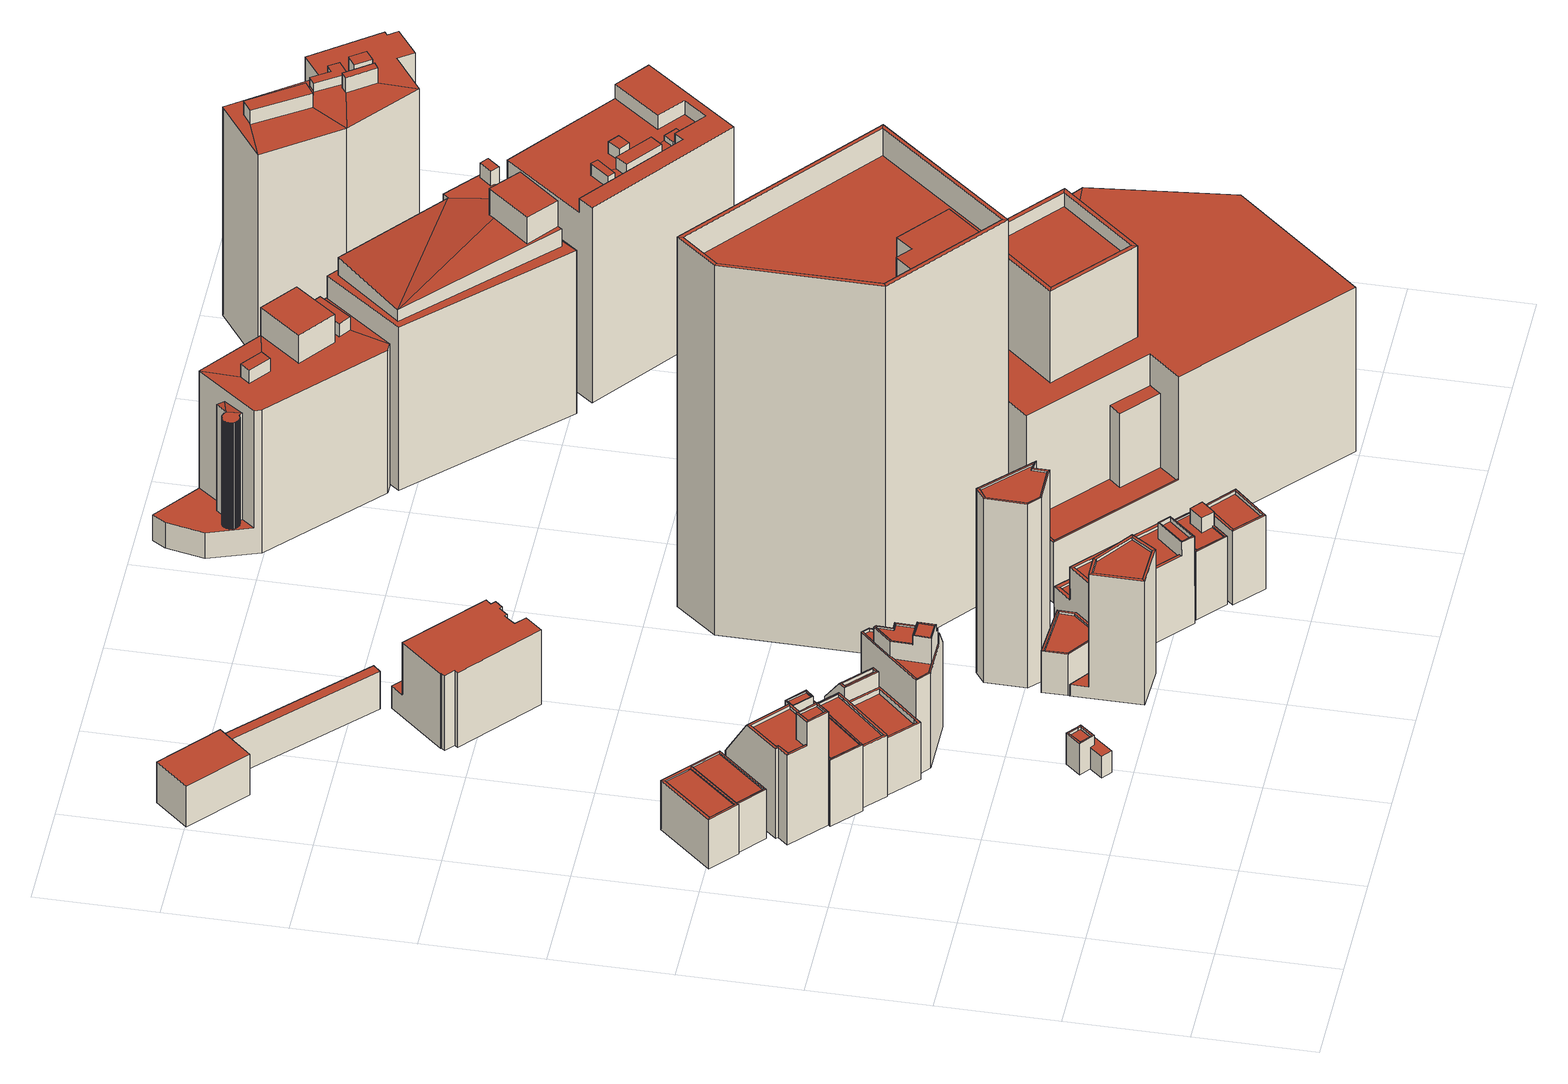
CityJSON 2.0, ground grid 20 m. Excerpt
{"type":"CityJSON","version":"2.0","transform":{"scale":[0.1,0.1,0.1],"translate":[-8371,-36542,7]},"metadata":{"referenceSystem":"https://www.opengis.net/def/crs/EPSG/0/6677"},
"CityObjects":{
"building1":{"type":"Building","attributes":{"class":3002,"usage":402,"measuredHeight":9.6,"storeysAboveGround":3,"storeysBelowGround":1,"prefecture":13,"city":13103,"footprintArea":107.3,"fireproofType":1001,"coverageRatio":80,"floorAreaRatio":600,"surveyYear":2021,"urbanPlanType":21,"areaClassificationType":22,"landUseType":212,"districts":"10","detailedUsage":"1221","floodRisk_description":10,"floodRisk_rank":1,"floodRisk_depth":0.03,"floodRisk_adminType":2,"floodRisk_scale":2,"meshCode":"53394509"},"geometry":[{"type":"Solid","lod":"2","boundaries":[[[[0,1,2,3,4,5]],[[6,7,8,9]],[[10,11,9,12]],[[13,14,15,16]],[[17,18,19,20]],[[21,22,23,24]],[[24,23,7,6]],[[14,9,15]],[[25,26,27,28]],[[15,9,8,22]],[[21,15,22]],[[11,10,13,16]],[[5,4,11,16]],[[14,27,26]],[[4,3,6,9,11]],[[14,26,12]],[[2,1,21,24]],[[0,5,16,15]],[[3,2,24,6]],[[12,26,25,10]],[[7,17,20,8]],[[10,25,28,13]],[[21,1,0,15]],[[23,18,17,7]],[[14,12,9]],[[13,28,27,14]],[[22,19,18,23]],[[8,20,19,22]]]],"semantics":{"surfaces":[{"type":"GroundSurface"},{"type":"RoofSurface"},{"type":"WallSurface"}],"values":[[0,1,1,1,1,1,1,1,1,1,1,1,2,2,2,2,2,2,2,2,2,2,2,2,2,2,2,2]]}}]},
"building2":{"type":"Building","attributes":{"class":3002,"usage":413,"measuredHeight":17.4,"storeysAboveGround":5,"storeysBelowGround":0,"prefecture":13,"city":13103,"footprintArea":139.4,"fireproofType":1001,"coverageRatio":80,"floorAreaRatio":600,"surveyYear":2021,"urbanPlanType":21,"areaClassificationType":22,"landUseType":211,"districts":"10","detailedUsage":"1230","floodRisk_description":10,"floodRisk_rank":1,"floodRisk_depth":0.01,"floodRisk_adminType":2,"floodRisk_scale":2,"meshCode":"53394509"},"geometry":[{"type":"Solid","lod":"2","boundaries":[[[[29,30,31,32,33,34]],[[35,36,37,38]],[[39,40,41,42]],[[43,44,45,46]],[[47,48,49,50]],[[51,52,53,46]],[[50,49,54,55]],[[39,42,52,51]],[[56,57,58,59,60,61,62,63]],[[41,40,64,65]],[[55,54,66,67]],[[68,69,70,43]],[[46,53,68,43]],[[67,66,48,47]],[[68,56,63,69]],[[49,37,36,54]],[[34,33,45,44]],[[29,34,44,43,70,47,50]],[[42,59,58,52]],[[53,57,56,68]],[[52,58,57,53]],[[65,64,55,67,62,61]],[[51,46,45,33,32]],[[47,70,69,63,62,67]],[[48,38,37,49]],[[31,30,40,39]],[[32,31,39,51]],[[30,29,50,55,64,40]],[[65,61,60,41]],[[54,36,35,66]],[[41,60,59,42]],[[66,35,38,48]]]],"semantics":{"surfaces":[{"type":"GroundSurface"},{"type":"RoofSurface"},{"type":"WallSurface"}],"values":[[0,1,1,1,1,1,1,1,1,1,1,1,1,1,2,2,2,2,2,2,2,2,2,2,2,2,2,2,2,2,2,2]]}}]},
"building3":{"type":"Building","attributes":{"class":3001,"usage":401,"measuredHeight":3.8,"storeysAboveGround":9999,"storeysBelowGround":0,"prefecture":13,"city":13103,"footprintArea":17.44,"fireproofType":1011,"coverageRatio":80,"floorAreaRatio":700,"surveyYear":2021,"urbanPlanType":21,"areaClassificationType":22,"landUseType":212,"districts":"10","detailedUsage":"1210","floodRisk_description":10,"floodRisk_rank":1,"floodRisk_depth":0.02,"floodRisk_adminType":2,"floodRisk_scale":2,"meshCode":"53394509"},"geometry":[{"type":"Solid","lod":"2","boundaries":[[[[71,72,73,74,75,76,77,78]],[[79,80,81,82]],[[83,84,85,86,87,88,89,90]],[[91,92,93,94]],[[94,82,81,91]],[[92,95,96,93]],[[95,80,79,96]],[[97,98,99,100,101]],[[89,78,77,90]],[[87,86,80,95]],[[83,76,75,84]],[[91,73,72,92]],[[79,82,100,99]],[[94,93,97,101]],[[93,96,98,97]],[[84,75,74,85]],[[91,81,85,74,73]],[[86,85,81,80]],[[90,77,76,83]],[[82,94,101,100]],[[96,79,99,98]],[[88,71,78,89]],[[92,72,71,88,87,95]]]],"semantics":{"surfaces":[{"type":"GroundSurface"},{"type":"RoofSurface"},{"type":"WallSurface"}],"values":[[0,1,1,1,1,1,1,1,2,2,2,2,2,2,2,2,2,2,2,2,2,2,2]]}}]},
"building4":{"type":"Building","attributes":{"class":3002,"usage":402,"measuredHeight":17,"storeysAboveGround":4,"storeysBelowGround":0,"prefecture":13,"city":13103,"footprintArea":102.68,"fireproofType":1001,"coverageRatio":80,"floorAreaRatio":700,"surveyYear":2021,"urbanPlanType":21,"areaClassificationType":22,"landUseType":212,"districts":"10","detailedUsage":"1242","floodRisk_description":10,"floodRisk_rank":1,"floodRisk_depth":0.01,"floodRisk_adminType":2,"floodRisk_scale":2,"meshCode":"53394509"},"geometry":[{"type":"Solid","lod":"2","boundaries":[[[[102,103,104,105,106,107,108,109,110,111,112,113,114,115,116,117]],[[118,119,120,121]],[[122,123,124,125]],[[126,127,128,129]],[[130,131,132,133,134,135,136,137,138]],[[139,140,141,142]],[[143,144,145,146]],[[147,148,149,150]],[[151,152,153,154]],[[155,156,157,158]],[[159,160,161,162]],[[163,164,165,166]],[[167,168,169,170,171,172,173,174,175,176]],[[177,178,179,180]],[[181,182,183,184,185,126,129,186]],[[121,187,188,118]],[[189,187,121,190,191]],[[127,192,193,128]],[[194,195,196]],[[197,198,199,200]],[[201,148,147,202]],[[194,203,204]],[[205,206,207,208,209]],[[194,210,203]],[[140,211,212,141]],[[213,214,193,192]],[[215,216,217,218]],[[219,200,220,221]],[[222,223,224,225,226,227,228,229]],[[230,218,217,231,232,233]],[[166,177,180,163]],[[187,234,235,188]],[[194,196,210]],[[231,236,237,232]],[[238,239,240,241]],[[242,243,244,245,246]],[[247,150,149,248]],[[249,250,237,236,251]],[[252,156,155,253,254,255,256]],[[182,257,258,183]],[[202,247,248,201]],[[259,159,162,260]],[[179,178,165,164]],[[261,262,263,264]],[[158,157,265,266]],[[267,268,194,269]],[[270,271,272,273,274,275,276,277]],[[235,234,120,119]],[[260,139,142,259]],[[255,254,266,265]],[[269,216,215,267]],[[269,194,204]],[[133,132,258,257,163,180]],[[105,104,204,203]],[[201,248,146,145]],[[188,235,261,264]],[[195,223,222,128,193,196]],[[199,116,115,200]],[[158,266,245,244]],[[138,137,126,185]],[[267,225,224,268]],[[189,199,198,156,252,234,187]],[[215,226,225,267]],[[191,117,116,199,189]],[[213,134,133,180,179,214]],[[115,114,220,200]],[[152,151,165,178]],[[145,144,148,201]],[[168,167,209,208]],[[268,223,195]],[[268,224,223]],[[114,113,260,162,221,220]],[[247,202,211]],[[142,141,273,272]],[[122,125,233,232]],[[259,142,272,271]],[[144,143,149,148]],[[131,130,184,183]],[[118,188,264,263]],[[242,246,254,253]],[[151,154,166,165]],[[157,197,219]],[[252,256,169,168,208,207,174,173,240,239]],[[233,125,124,250,164,163,257,182,230]],[[150,276,275,147]],[[218,227,226,215]],[[240,173,172,241]],[[155,158,244,243]],[[137,136,127,126]],[[181,186,228,227,218]],[[252,239,238,120,234]],[[222,229,129,128]],[[247,161,160,277,276,150]],[[253,155,243,242]],[[196,193,214,179,164,250,249]],[[182,181,218,230]],[[153,152,178,177]],[[103,269,204,104]],[[130,138,185,184]],[[263,262,119,118]],[[262,261,235,119]],[[211,140,219,221,162,161]],[[246,245,266,254]],[[197,200,219]],[[251,210,196,249]],[[135,134,213,192]],[[255,110,109,169,256]],[[229,228,186,129]],[[157,139,265]],[[219,140,139]],[[161,247,211]],[[175,174,207,206]],[[123,237,250,124]],[[159,259,271,270]],[[112,111,265]],[[136,135,192,127]],[[112,139,260,113]],[[154,153,177,166]],[[108,170,169,109]],[[171,107,106,236,231]],[[157,156,198,197]],[[139,112,265]],[[120,238,241,172,171,231,217,216,190,121]],[[248,149,143,146]],[[270,277,160,159]],[[203,210,251,236,106,105]],[[269,103,102,190,216]],[[268,195,194]],[[107,171,170,108]],[[157,219,139]],[[123,122,232,237]],[[274,273,141,212]],[[167,176,205,209]],[[202,147,275,274,212,211]],[[132,131,183,258]],[[206,205,176,175]],[[265,111,110,255]],[[102,117,191,190]]]],"semantics":{"surfaces":[{"type":"GroundSurface"},{"type":"RoofSurface"},{"type":"WallSurface"}],"values":[[0,1,1,1,1,1,1,1,1,1,1,1,1,1,1,1,1,1,1,1,1,1,1,1,1,1,1,1,1,1,1,1,1,1,1,1,1,1,1,1,1,1,1,1,1,1,1,1,1,1,1,1,2,2,2,2,2,2,2,2,2,2,2,2,2,2,2,2,2,2,2,2,2,2,2,2,2,2,2,2,2,2,2,2,2,2,2,2,2,2,2,2,2,2,2,2,2,2,2,2,2,2,2,2,2,2,2,2,2,2,2,2,2,2,2,2,2,2,2,2,2,2,2,2,2,2,2,2,2,2,2,2,2,2,2,2,2,2]]}}]},
"building5":{"type":"Building","attributes":{"class":9999,"usage":461,"measuredHeight":8.1,"storeysAboveGround":9999,"storeysBelowGround":9999,"prefecture":13,"city":13103,"footprintArea":-9999,"fireproofType":1011,"coverageRatio":80,"floorAreaRatio":700,"surveyYear":1,"urbanPlanType":21,"areaClassificationType":22,"landUseType":212,"districts":"10","detailedUsage":"0","floodRisk_description":10,"floodRisk_rank":2,"floodRisk_depth":0.62,"floodRisk_adminType":2,"floodRisk_scale":2,"meshCode":"53394509"},"geometry":[{"type":"Solid","lod":"2","boundaries":[[[[278,279,280,281]],[[282,283,284,285]],[[282,281,280,283]],[[285,278,281,282]],[[284,279,278,285]],[[283,280,279,284]]]],"semantics":{"surfaces":[{"type":"GroundSurface"},{"type":"RoofSurface"},{"type":"WallSurface"}],"values":[[0,1,2,2,2,2]]}}]},
"building6":{"type":"Building","attributes":{"class":3002,"usage":401,"measuredHeight":19.5,"storeysAboveGround":7,"storeysBelowGround":0,"prefecture":13,"city":13103,"footprintArea":84.22,"fireproofType":1001,"coverageRatio":80,"floorAreaRatio":700,"surveyYear":2021,"urbanPlanType":21,"areaClassificationType":22,"landUseType":212,"districts":"10","detailedUsage":"1210","floodRisk_description":10,"floodRisk_rank":1,"floodRisk_depth":0.02,"floodRisk_adminType":2,"floodRisk_scale":2,"meshCode":"53394509"},"geometry":[{"type":"Solid","lod":"2","boundaries":[[[[286,287,288,289]],[[290,291,292,293]],[[294,295,296,297]],[[298,299,300]],[[301,302,303,304,305]],[[290,297,296,291]],[[294,306,307,295]],[[293,292,307,306]],[[299,294,297,286,289,300]],[[291,304,303,292]],[[296,305,304,291]],[[307,302,301,295]],[[287,286,297,290]],[[298,306,294,299]],[[295,301,305,296]],[[292,303,302,307]],[[288,287,290,293]],[[288,293,306,298,300,289]]]],"semantics":{"surfaces":[{"type":"GroundSurface"},{"type":"RoofSurface"},{"type":"WallSurface"}],"values":[[0,1,1,1,1,1,1,1,2,2,2,2,2,2,2,2,2,2]]}}]},
"building7":{"type":"Building","attributes":{"class":9999,"usage":461,"measuredHeight":6.5,"storeysAboveGround":9999,"storeysBelowGround":9999,"prefecture":13,"city":13103,"footprintArea":-9999,"fireproofType":1011,"coverageRatio":80,"floorAreaRatio":700,"surveyYear":1,"urbanPlanType":21,"areaClassificationType":22,"landUseType":215,"districts":"10","detailedUsage":"0","floodRisk_description":10,"floodRisk_rank":2,"floodRisk_depth":0.57,"floodRisk_adminType":2,"floodRisk_scale":2,"meshCode":"53394509"},"geometry":[{"type":"Solid","lod":"2","boundaries":[[[[308,309,310,311]],[[312,313,314,315]],[[313,310,309,314]],[[312,311,310,313]],[[315,308,311,312]],[[314,309,308,315]]]],"semantics":{"surfaces":[{"type":"GroundSurface"},{"type":"RoofSurface"},{"type":"WallSurface"}],"values":[[0,1,2,2,2,2]]}}]},
"building8":{"type":"Building","attributes":{"class":3001,"usage":401,"measuredHeight":7.2,"storeysAboveGround":2,"storeysBelowGround":0,"prefecture":13,"city":13103,"footprintArea":58.19,"fireproofType":1002,"coverageRatio":80,"floorAreaRatio":700,"surveyYear":2021,"urbanPlanType":21,"areaClassificationType":22,"landUseType":212,"districts":"10","detailedUsage":"1210","floodRisk_description":10,"floodRisk_rank":1,"floodRisk_depth":0.02,"floodRisk_adminType":2,"floodRisk_scale":2,"meshCode":"53394509"},"geometry":[{"type":"Solid","lod":"2","boundaries":[[[[316,317,318,319,320]],[[321,322,323,324]],[[325,326,327,328]],[[329,328,327,330]],[[325,324,323,326]],[[330,322,321,329]],[[331,332,333,334,335]],[[330,320,319,322]],[[322,319,318,323]],[[329,321,333,332]],[[327,316,320,330]],[[321,324,334,333]],[[324,325,335,334]],[[323,318,317,326]],[[325,328,331,335]],[[328,329,332,331]],[[326,317,316,327]]]],"semantics":{"surfaces":[{"type":"GroundSurface"},{"type":"RoofSurface"},{"type":"WallSurface"}],"values":[[0,1,1,1,1,1,1,2,2,2,2,2,2,2,2,2,2]]}}]},
"building9":{"type":"Building","attributes":{"class":9999,"usage":461,"measuredHeight":14.8,"storeysAboveGround":9999,"storeysBelowGround":9999,"prefecture":13,"city":13103,"footprintArea":-9999,"fireproofType":1011,"coverageRatio":80,"floorAreaRatio":700,"surveyYear":1,"urbanPlanType":21,"areaClassificationType":22,"landUseType":212,"districts":"10","detailedUsage":"0","floodRisk_description":10,"floodRisk_rank":2,"floodRisk_depth":0.65,"floodRisk_adminType":2,"floodRisk_scale":2,"meshCode":"53394509"},"geometry":[{"type":"Solid","lod":"2","boundaries":[[[[336,337,338,339,340,341,342,343,344,345,346,347,348,349,350,351,352,353,354,355,356]],[[357,358,359,360]],[[361,362,363,364,365,366,367,368,369]],[[370,371,372,373,374,375,376,377,378,379,380,381,382,383,384,385,386]],[[364,339,338,365]],[[373,354,353,374]],[[360,375,374,353,352,357]],[[361,342,341,362]],[[350,378,377,358,351]],[[363,340,339,364]],[[360,359,376,375]],[[382,346,345,383]],[[371,356,355,372]],[[359,358,377,376]],[[386,337,336,370]],[[369,343,342,361]],[[370,336,356,371]],[[367,366,385,384]],[[362,341,340,363]],[[379,349,348,380]],[[337,386,385,366,365,338]],[[368,344,343,369]],[[378,350,349,379]],[[357,352,351,358]],[[367,384,383,345,344,368]],[[372,355,354,373]],[[380,348,347,381]],[[381,347,346,382]]]],"semantics":{"surfaces":[{"type":"GroundSurface"},{"type":"RoofSurface"},{"type":"WallSurface"}],"values":[[0,1,1,1,2,2,2,2,2,2,2,2,2,2,2,2,2,2,2,2,2,2,2,2,2,2,2,2]]}}]},
"building10":{"type":"Building","attributes":{"class":9999,"usage":461,"measuredHeight":36.1,"storeysAboveGround":9999,"storeysBelowGround":9999,"prefecture":13,"city":13103,"footprintArea":-9999,"fireproofType":1011,"coverageRatio":80,"floorAreaRatio":700,"surveyYear":1,"urbanPlanType":21,"areaClassificationType":22,"landUseType":212,"districts":"10","detailedUsage":"0","floodRisk_description":10,"floodRisk_rank":1,"floodRisk_depth":0.02,"floodRisk_adminType":2,"floodRisk_scale":2,"meshCode":"53394509"},"geometry":[{"type":"Solid","lod":"2","boundaries":[[[[387,388,389,390,391,392,393]],[[394,395,396,397]],[[398,399,400,401]],[[402,403,399,398]],[[401,400,404,405]],[[394,397,406,407]],[[402,407,406,403]],[[405,404,396,395]],[[408,409,410,411,412,413,414]],[[404,408,414,396]],[[392,391,395,394]],[[406,412,411,403]],[[403,411,410,399]],[[387,393,407,402]],[[399,410,409,400]],[[388,387,402,398]],[[396,414,413,397]],[[391,390,405,395]],[[400,409,408,404]],[[393,392,394,407]],[[389,388,398,401]],[[397,413,412,406]],[[390,389,401,405]]]],"semantics":{"surfaces":[{"type":"GroundSurface"},{"type":"RoofSurface"},{"type":"WallSurface"}],"values":[[0,1,1,1,1,1,1,1,1,2,2,2,2,2,2,2,2,2,2,2,2,2,2]]}}]},
"building11":{"type":"Building","attributes":{"class":3002,"usage":413,"measuredHeight":13.9,"storeysAboveGround":4,"storeysBelowGround":0,"prefecture":13,"city":13103,"footprintArea":216.64,"fireproofType":1001,"coverageRatio":80,"floorAreaRatio":700,"surveyYear":2021,"urbanPlanType":21,"areaClassificationType":22,"landUseType":211,"districts":"10","detailedUsage":"1230","floodRisk_description":10,"floodRisk_rank":1,"floodRisk_depth":0.02,"floodRisk_adminType":2,"floodRisk_scale":2,"meshCode":"53394509"},"geometry":[{"type":"Solid","lod":"2","boundaries":[[[[415,416,417,418]],[[419,420,421,422]],[[423,424,425,426]],[[427,428,424,423]],[[429,430,431,432]],[[433,434,435,436]],[[428,427,437,438]],[[439,440,430,429]],[[441,442,440,439]],[[443,444,445,446]],[[434,433,447,448]],[[432,431,442,441]],[[425,449,450,426]],[[451,452,453,454,455,456]],[[435,457,458,436]],[[438,453,452,428]],[[448,419,422,434]],[[424,451,456,425]],[[434,422,421,435]],[[442,431,446,445]],[[457,420,419,448,447,423,426,458]],[[417,416,427,423,447,433]],[[444,443,430,440]],[[438,437,439,429,454,453]],[[445,444,440,442]],[[432,450,449,455,454,429]],[[431,430,443,446]],[[418,436,458,426,450,432,441,415]],[[415,441,439,437,427,416]],[[428,452,451,424]],[[435,421,420,457]],[[418,417,433,436]],[[425,456,455,449]]]],"semantics":{"surfaces":[{"type":"GroundSurface"},{"type":"RoofSurface"},{"type":"WallSurface"}],"values":[[0,1,1,1,1,1,1,1,1,1,1,1,1,1,1,2,2,2,2,2,2,2,2,2,2,2,2,2,2,2,2,2,2]]}}]},
"building12":{"type":"Building","attributes":{"class":3002,"usage":412,"measuredHeight":12.8,"storeysAboveGround":4,"storeysBelowGround":0,"prefecture":13,"city":13103,"footprintArea":68.76,"fireproofType":1001,"coverageRatio":80,"floorAreaRatio":700,"surveyYear":2021,"urbanPlanType":21,"areaClassificationType":22,"landUseType":211,"districts":"10","detailedUsage":"1320","floodRisk_description":10,"floodRisk_rank":1,"floodRisk_depth":0.01,"floodRisk_adminType":2,"floodRisk_scale":2,"meshCode":"53394509"},"geometry":[{"type":"Solid","lod":"2","boundaries":[[[[459,460,461,462]],[[463,464,465,466]],[[467,468,469,470]],[[471,472,473,474]],[[470,469,472,471]],[[468,467,475,476]],[[477,478,479,480,481,482,483,484]],[[473,485,486,474]],[[474,487,488,471]],[[461,460,467,470]],[[472,483,482,473]],[[486,463,466,475,467,460,459,487,474]],[[469,484,483,472]],[[476,478,477,468]],[[470,471,488,462,461]],[[465,464,480,479]],[[463,486,485,481,480,464]],[[459,462,488,487]],[[473,482,481,485]],[[476,475,466,465,479,478]],[[468,477,484,469]]]],"semantics":{"surfaces":[{"type":"GroundSurface"},{"type":"RoofSurface"},{"type":"WallSurface"}],"values":[[0,1,1,1,1,1,1,1,1,2,2,2,2,2,2,2,2,2,2,2,2]]}}]},
"building13":{"type":"Building","attributes":{"class":3002,"usage":413,"measuredHeight":13.9,"storeysAboveGround":5,"storeysBelowGround":0,"prefecture":13,"city":13103,"footprintArea":72.2,"fireproofType":1001,"coverageRatio":80,"floorAreaRatio":700,"surveyYear":2021,"urbanPlanType":21,"areaClassificationType":22,"landUseType":211,"districts":"10","detailedUsage":"1230","floodRisk_description":10,"floodRisk_rank":1,"floodRisk_depth":0.01,"floodRisk_adminType":2,"floodRisk_scale":2,"meshCode":"53394509"},"geometry":[{"type":"Solid","lod":"2","boundaries":[[[[489,490,491,492]],[[493,494,495,496]],[[497,498,499,500]],[[500,499,494,493]],[[496,501,502]],[[496,495,498,497]],[[502,493,496]],[[503,504,505,506]],[[494,503,506,495]],[[495,506,505,498]],[[489,492,497,500]],[[501,496,497,492,491]],[[491,490,502,501]],[[499,504,503,494]],[[500,493,502,490,489]],[[498,505,504,499]]]],"semantics":{"surfaces":[{"type":"GroundSurface"},{"type":"RoofSurface"},{"type":"WallSurface"}],"values":[[0,1,1,1,1,1,1,1,2,2,2,2,2,2,2,2]]}}]},
"building14":{"type":"Building","attributes":{"class":9999,"usage":461,"measuredHeight":35.3,"storeysAboveGround":9999,"storeysBelowGround":9999,"prefecture":13,"city":13103,"footprintArea":-9999,"fireproofType":1011,"coverageRatio":80,"floorAreaRatio":700,"surveyYear":1,"urbanPlanType":21,"areaClassificationType":22,"landUseType":212,"districts":"10","detailedUsage":"0","floodRisk_description":10,"floodRisk_rank":1,"floodRisk_depth":0.01,"floodRisk_adminType":2,"floodRisk_scale":2,"meshCode":"53394509"},"geometry":[{"type":"Solid","lod":"2","boundaries":[[[[507,508,509,510]],[[511,512,513,514]],[[514,507,510,511]],[[512,509,508,513]],[[513,508,507,514]],[[511,510,509,512]]]],"semantics":{"surfaces":[{"type":"GroundSurface"},{"type":"RoofSurface"},{"type":"WallSurface"}],"values":[[0,1,2,2,2,2]]}}]},
"building15":{"type":"Building","attributes":{"class":3002,"usage":401,"measuredHeight":67.7,"storeysAboveGround":16,"storeysBelowGround":1,"prefecture":13,"city":13103,"footprintArea":1042.65,"fireproofType":1001,"coverageRatio":80,"floorAreaRatio":700,"surveyYear":2021,"urbanPlanType":21,"areaClassificationType":22,"landUseType":212,"districts":"10","detailedUsage":"1210","floodRisk_description":10,"floodRisk_rank":1,"floodRisk_depth":0.43,"floodRisk_adminType":2,"floodRisk_scale":2,"meshCode":"53394509"},"geometry":[{"type":"Solid","lod":"2","boundaries":[[[[515,516,517,518,519]],[[520,521,522,523,524,525]],[[526,527,528,529]],[[530,531,532,533]],[[528,531,530,529]],[[534,535,527,526]],[[533,532,535,534]],[[536,537,538,539,540,541,542,543,544,545,546]],[[530,520,525,529]],[[531,528,515,519]],[[527,535,517,516]],[[542,533,534,543]],[[522,538,537,523]],[[528,527,516,515]],[[523,537,536,524]],[[543,534,526,544]],[[544,526,529,545]],[[541,540,520,530]],[[521,539,538,522]],[[525,546,545,529]],[[524,536,546,525]],[[520,540,539,521]],[[519,518,532,531]],[[541,530,533,542]],[[535,532,518,517]]]],"semantics":{"surfaces":[{"type":"GroundSurface"},{"type":"RoofSurface"},{"type":"WallSurface"}],"values":[[0,1,1,1,1,1,1,1,2,2,2,2,2,2,2,2,2,2,2,2,2,2,2,2,2]]}}]},
"building16":{"type":"Building","attributes":{"class":9999,"usage":461,"measuredHeight":17.4,"storeysAboveGround":9999,"storeysBelowGround":9999,"prefecture":13,"city":13103,"footprintArea":-9999,"fireproofType":1011,"coverageRatio":80,"floorAreaRatio":700,"surveyYear":1,"urbanPlanType":21,"areaClassificationType":22,"landUseType":212,"districts":"10","detailedUsage":"0","floodRisk_description":10,"floodRisk_rank":1,"floodRisk_depth":0.32,"floodRisk_adminType":2,"floodRisk_scale":2,"meshCode":"53394509"},"geometry":[{"type":"Solid","lod":"2","boundaries":[[[[547,548,549,550,551,552]],[[553,554,555,556]],[[557,558,559,560]],[[559,547,552,560]],[[556,555,558,557,551,550]],[[553,549,548,554]],[[547,559,558,555,554,548]],[[560,552,551,557]],[[556,550,549,553]]]],"semantics":{"surfaces":[{"type":"GroundSurface"},{"type":"RoofSurface"},{"type":"WallSurface"}],"values":[[0,1,1,2,2,2,2,2,2]]}}]},
"building17":{"type":"Building","attributes":{"class":3002,"usage":401,"measuredHeight":43.5,"storeysAboveGround":10,"storeysBelowGround":0,"prefecture":13,"city":13103,"footprintArea":2362.03,"fireproofType":1001,"coverageRatio":80,"floorAreaRatio":700,"surveyYear":2021,"urbanPlanType":21,"areaClassificationType":22,"landUseType":212,"districts":"10","detailedUsage":"1210","floodRisk_description":10,"floodRisk_rank":1,"floodRisk_depth":0.01,"floodRisk_adminType":2,"floodRisk_scale":2,"meshCode":"53394509"},"geometry":[{"type":"Solid","lod":"2","boundaries":[[[[561,562,563,564,565]],[[566,567,568,569]],[[570,571,572,573]],[[574,575,576,577]],[[578,579,580,581]],[[577,576,567,566]],[[582,583,584,585,586,587]],[[588,589,590,591,592,593,594,595,596,597,598]],[[569,568,575,574]],[[590,589,597,596]],[[599,600,601,602]],[[603,604,573,572]],[[595,594,564,563]],[[564,594,593,603,572,565]],[[600,569,574,601]],[[587,573,604,582]],[[579,583,582,604,603,593,592,580]],[[596,595,563,562]],[[568,597,589,575]],[[567,598,597,568]],[[599,566,569,600]],[[590,596,562,561]],[[590,561,565,572,571,591]],[[581,580,592,591,571,570,586,585]],[[584,583,579,578]],[[575,589,588,576]],[[573,587,586,570]],[[585,584,578,581]],[[601,574,577,602]],[[602,577,566,599]],[[576,588,598,567]]]],"semantics":{"surfaces":[{"type":"GroundSurface"},{"type":"RoofSurface"},{"type":"WallSurface"}],"values":[[0,1,1,1,1,1,1,1,1,1,1,1,2,2,2,2,2,2,2,2,2,2,2,2,2,2,2,2,2,2,2]]}}]},
"building18":{"type":"Building","attributes":{"class":3002,"usage":401,"measuredHeight":34.1,"storeysAboveGround":9,"storeysBelowGround":0,"prefecture":13,"city":13101,"footprintArea":458.02,"fireproofType":1001,"coverageRatio":80,"floorAreaRatio":700,"surveyYear":2021,"urbanPlanType":21,"areaClassificationType":22,"landUseType":212,"districts":"10","detailedUsage":"1210","floodRisk_description":10,"floodRisk_rank":1,"floodRisk_depth":0.31,"floodRisk_adminType":2,"floodRisk_scale":2,"meshCode":"53394509"},"geometry":[{"type":"Solid","lod":"2","boundaries":[[[[605,606,607,608,609,610,611]],[[612,613,614,615]],[[616,617,618]],[[619,620,621,622]],[[623,624,625,626]],[[627,628,629,630]],[[631,632,633,634]],[[635,620,619,636,637,622,621,638,639,640,613,612,641,642,615,614,643,644]],[[645,646,647,648,649,650,651,652,653,654,655,656,657,658,659,660,661,662,663,664,665,666,667,668,669,670,671,672,673,674,675,676,677,678,679,680,681,682,683,684,685,686,617,616,687,688,689,690,691,692,693,694,695,696,697,698,699,700,701,702,703,704,705,706]],[[618,707,616]],[[708,709,710,711,712,713,714,715,716,717,718,719,720,721,722,723,724,725,726,727,728,729,730,731,732,733,734,735,736,737,738,739,740,741,742,743,744,745,746,747,748,749,750,751,752,753,754,755,756,757,758,759,760,761,762,763,764,765,766,767,768,769,770,771,772,773,774,775,776,777,778]],[[672,671,730,729]],[[698,697,766,765]],[[660,659,742,741]],[[684,683,718,717]],[[702,701,762,761]],[[607,606,640,639]],[[635,631,634,620]],[[647,646,755,754]],[[683,682,719,718]],[[685,684,717,716]],[[656,655,746,745]],[[690,689,774,773]],[[686,685,716,715]],[[653,652,749,748]],[[677,676,725,724]],[[605,611,614,613]],[[652,651,750,749]],[[705,704,759,758]],[[678,677,724,723]],[[680,679,722,721]],[[699,698,765,764]],[[658,657,744,743]],[[617,686,715,714]],[[668,667,734,733]],[[657,656,745,744]],[[689,688,775,774]],[[670,669,732,731]],[[610,609,711,710]],[[709,621,620,634,633,643,614,611,610,710]],[[615,625,624,612]],[[619,630,629,636]],[[681,680,721,720]],[[701,700,763,762]],[[703,702,761,760]],[[661,660,741,740]],[[675,674,727,726]],[[671,670,731,730]],[[706,705,758,757]],[[644,632,631,635]],[[655,654,747,746]],[[688,687,776,775]],[[641,623,626,642]],[[697,696,767,766]],[[700,699,764,763]],[[650,649,752,751]],[[673,672,729,728]],[[654,653,748,747]],[[659,658,743,742]],[[663,662,739,738]],[[648,647,754,753]],[[651,650,751,750]],[[616,707,778,777]],[[606,605,613,640]],[[709,708,618,617,714,713,638,621]],[[696,695,768,767]],[[612,624,623,641]],[[676,675,726,725]],[[707,618,708,778]],[[694,693,770,769]],[[662,661,740,739]],[[639,638,713,712,608,607]],[[679,678,723,722]],[[636,629,628,637]],[[622,627,630,619]],[[665,664,737,736]],[[692,691,772,771]],[[687,616,777,776]],[[649,648,753,752]],[[667,666,735,734]],[[669,668,733,732]],[[642,626,625,615]],[[637,628,627,622]],[[664,663,738,737]],[[645,706,757,756]],[[704,703,760,759]],[[682,681,720,719]],[[693,692,771,770]],[[643,633,632,644]],[[609,608,712,711]],[[666,665,736,735]],[[695,694,769,768]],[[646,645,756,755]],[[674,673,728,727]],[[691,690,773,772]]]],"semantics":{"surfaces":[{"type":"GroundSurface"},{"type":"RoofSurface"},{"type":"WallSurface"}],"values":[[0,1,1,1,1,1,1,1,1,1,1,2,2,2,2,2,2,2,2,2,2,2,2,2,2,2,2,2,2,2,2,2,2,2,2,2,2,2,2,2,2,2,2,2,2,2,2,2,2,2,2,2,2,2,2,2,2,2,2,2,2,2,2,2,2,2,2,2,2,2,2,2,2,2,2,2,2,2,2,2,2,2,2,2,2,2,2,2,2,2,2,2,2,2,2]]}}]},
"building19":{"type":"Building","attributes":{"class":3002,"usage":401,"measuredHeight":41.1,"storeysAboveGround":9,"storeysBelowGround":0,"prefecture":13,"city":13101,"footprintArea":557.76,"fireproofType":1001,"coverageRatio":80,"floorAreaRatio":700,"surveyYear":2021,"urbanPlanType":21,"areaClassificationType":22,"landUseType":212,"districts":"10","detailedUsage":"1210","floodRisk_description":10,"floodRisk_rank":1,"floodRisk_depth":0.01,"floodRisk_adminType":2,"floodRisk_scale":2,"meshCode":"53394509"},"geometry":[{"type":"Solid","lod":"2","boundaries":[[[[779,780,781,782]],[[783,784,785,786,787,788,789,790]],[[791,792,793,794]],[[795,796,787,797]],[[793,798,799,800,801,802,803,804,805,792,791,806,807,794]],[[808,809,810,811,787,786]],[[812,813,814,809,808]],[[811,797,787]],[[815,816,817,818]],[[786,819,808]],[[820,821,822,823]],[[792,784,783,820,823,793]],[[780,779,806,791]],[[781,780,791,794]],[[819,786,804,803]],[[785,784,792,805]],[[787,796,800,799]],[[816,814,813,817]],[[812,808,802,801]],[[789,822,821,790]],[[818,817,813,812,801,800,796,795]],[[790,821,820,783]],[[818,795,797,811,810,815]],[[779,782,807,806]],[[788,787,799,798]],[[786,785,805,804]],[[808,819,803,802]],[[782,781,794,807]],[[822,789,788,798,793,823]],[[815,810,809,814,816]]]],"semantics":{"surfaces":[{"type":"GroundSurface"},{"type":"RoofSurface"},{"type":"WallSurface"}],"values":[[0,1,1,1,1,1,1,1,1,1,1,2,2,2,2,2,2,2,2,2,2,2,2,2,2,2,2,2,2,2]]}}]},
"building20":{"type":"Building","attributes":{"class":3002,"usage":401,"measuredHeight":39,"storeysAboveGround":8,"storeysBelowGround":0,"prefecture":13,"city":13101,"footprintArea":544.95,"fireproofType":1001,"coverageRatio":80,"floorAreaRatio":700,"surveyYear":2021,"urbanPlanType":21,"areaClassificationType":22,"landUseType":212,"districts":"10","detailedUsage":"1210","floodRisk_description":10,"floodRisk_rank":1,"floodRisk_depth":0.28,"floodRisk_adminType":2,"floodRisk_scale":2,"meshCode":"53394509"},"geometry":[{"type":"Solid","lod":"2","boundaries":[[[[824,825,826,827]],[[828,829,830,831]],[[832,833,834,835,836,837,838,839,840,841]],[[842,843,844,845]],[[846,847,848,849]],[[850,851,852,853]],[[854,828,831,855,856,857,858,859,860,830,829,861,862,863,864,865,866,842,845,867,868,844,843,869]],[[843,861,829,869]],[[842,866,863,862]],[[870,871,872,873]],[[874,875,876,877]],[[863,846,849,864]],[[868,850,853,844]],[[865,848,847,866]],[[830,836,835,831]],[[856,833,832,857]],[[825,858,857,832,841,826]],[[854,877,876,828]],[[866,847,846,863]],[[828,876,875,829]],[[861,873,872,862]],[[862,872,871,842]],[[845,852,851,867]],[[867,851,850,868]],[[833,856,855,834]],[[843,870,873,861]],[[869,874,877,854]],[[864,849,848,865]],[[839,838,859,858,825,824]],[[824,827,840,839]],[[842,871,870,843]],[[840,827,826,841]],[[831,835,834,855]],[[829,875,874,869]],[[860,837,836,830]],[[859,838,837,860]],[[844,853,852,845]]]],"semantics":{"surfaces":[{"type":"GroundSurface"},{"type":"RoofSurface"},{"type":"WallSurface"}],"values":[[0,1,1,1,1,1,1,1,1,1,1,2,2,2,2,2,2,2,2,2,2,2,2,2,2,2,2,2,2,2,2,2,2,2,2,2,2]]}}]},
"building21":{"type":"Building","attributes":{"class":3002,"usage":401,"measuredHeight":44.6,"storeysAboveGround":8,"storeysBelowGround":0,"prefecture":13,"city":13101,"footprintArea":475.34,"fireproofType":1001,"coverageRatio":80,"floorAreaRatio":700,"surveyYear":2021,"urbanPlanType":21,"areaClassificationType":22,"landUseType":212,"districts":"10","detailedUsage":"1210","floodRisk_description":10,"floodRisk_rank":1,"floodRisk_depth":0.06,"floodRisk_adminType":2,"floodRisk_scale":2,"meshCode":"53394509"},"geometry":[{"type":"Solid","lod":"2","boundaries":[[[[878,879,880,881,882,883,884,885,886,887,888]],[[889,890,891,892]],[[893,894,895,896]],[[897,898,899,900,901,893,896,902,903,904,905,906,907,908,909,910,911,912,913,895,894,914,915,916,917,918,919,920,921]],[[913,904,903,895]],[[914,894,918,917]],[[908,907,912,911]],[[922,923,924,925]],[[926,927,928,929,930,931]],[[932,933,934,935]],[[915,890,889,916]],[[903,932,935,895]],[[902,933,932,903]],[[878,888,897,921]],[[907,926,931,912]],[[882,881,918,894]],[[895,935,934,896]],[[888,887,898,897]],[[917,892,891,914]],[[916,889,892,917]],[[913,930,929,904]],[[896,934,933,902]],[[883,882,894,893]],[[885,884,901,900]],[[908,923,922,909]],[[906,927,926,907]],[[886,885,900,899]],[[884,883,893,901]],[[905,928,927,906]],[[881,880,919,918]],[[909,922,925,910]],[[879,878,921,920]],[[910,925,924,911]],[[887,886,899,898]],[[914,891,890,915]],[[880,879,920,919]],[[912,931,930,913]],[[904,929,928,905]],[[911,924,923,908]]]],"semantics":{"surfaces":[{"type":"GroundSurface"},{"type":"RoofSurface"},{"type":"WallSurface"}],"values":[[0,1,1,1,1,1,1,1,1,1,2,2,2,2,2,2,2,2,2,2,2,2,2,2,2,2,2,2,2,2,2,2,2,2,2,2,2,2,2]]}}]}
},
"vertices":[
[90,758,12],[89,756,12],[45,794,12],[123,883,12],[209,808,12],[132,721,12],[123,883,110],[123,876,110],[160,844,110],[167,845,110],[205,808,110],[209,808,110],[165,843,110],[132,725,110],[92,760,110],[90,758,110],[132,721,110],[123,876,108],[51,794,108],[88,762,108],[160,844,108],[89,756,110],[88,762,110],[51,794,110],[45,794,110],[205,808,107],[165,843,107],[92,760,107],[132,725,107],
[177,633,15],[119,686,15],[134,703,15],[131,706,15],[214,800,15],[276,744,15],[166,677,237],[152,660,237],[177,638,237],[191,654,237],[134,703,194],[119,686,194],[125,686,194],[140,704,194],[241,705,194],[276,744,108],[214,800,108],[179,760,194],[196,655,241],[191,654,241],[177,638,241],[177,633,241],[131,706,194],[137,707,194],[179,754,194],[152,660,241],[147,660,241],[235,704,188],[179,754,188],[137,707,188],[140,704,188],[125,686,188],[150,663,188],[166,681,188],[193,658,188],[147,660,194],[150,663,194],[166,677,241],[166,681,241],[235,704,194],[193,658,194],[196,655,194],
[377,264,19],[360,277,19],[381,302,19],[397,289,19],[404,296,19],[419,283,19],[375,230,19],[359,243,19],[399,283,81],[404,284,81],[397,289,81],[396,286,81],[419,283,62],[404,296,62],[397,289,62],[404,284,62],[383,259,62],[377,264,62],[359,243,62],[375,230,62],[381,302,81],[360,277,81],[364,277,81],[381,298,81],[383,259,81],[382,263,81],[364,277,76],[382,263,76],[399,283,76],[396,286,76],[381,298,76],
[417,627,13],[428,617,13],[442,604,13],[440,505,13],[341,505,13],[319,523,13],[311,515,13],[265,559,13],[263,558,13],[226,593,13],[222,588,13],[177,630,13],[290,754,13],[337,710,13],[374,676,13],[421,632,13],[391,604,154],[386,598,154],[386,594,154],[395,604,154],[323,523,199],[342,508,199],[366,508,199],[368,571,199],[398,572,233],[410,572,233],[413,574,233],[400,574,233],[397,601,230],[370,572,230],[369,538,230],[400,537,230],[399,510,230],[409,509,230],[410,572,230],[398,572,230],[399,599,230],[222,588,145],[315,686,145],[311,686,145],[222,592,145],[269,706,163],[296,681,163],[306,692,163],[279,717,163],[296,679,166],[296,681,166],[269,706,166],[267,706,166],[368,510,250],[397,509,250],[398,535,250],[369,536,250],[344,649,135],[349,649,135],[312,683,135],[312,678,135],[268,725,145],[277,717,145],[279,719,145],[268,730,145],[367,538,251],[366,508,251],[368,510,251],[369,536,251],[311,520,127],[267,562,127],[265,559,127],[311,515,127],[319,523,127],[383,592,127],[337,636,127],[334,633,127],[378,592,127],[316,526,127],[398,535,251],[397,509,251],[399,507,251],[400,537,251],[397,604,233],[368,573,233],[370,572,233],[397,601,233],[399,599,233],[401,601,233],[348,648,154],[348,644,154],[374,676,102],[417,627,110],[421,632,102],[409,509,233],[411,507,233],[426,535,203],[412,536,225],[411,507,225],[312,683,134],[349,649,134],[374,676,92],[337,710,92],[306,692,166],[309,692,166],[440,505,183],[442,604,183],[316,526,117],[378,592,117],[334,633,117],[267,562,117],[311,520,117],[411,505,225],[309,692,145],[307,690,145],[399,510,233],[399,507,233],[417,624,203],[417,627,203],[396,605,203],[397,604,203],[315,686,136],[290,754,92],[268,730,136],[413,574,198],[412,536,198],[424,535,198],[426,616,198],[417,624,198],[397,604,198],[401,601,198],[400,574,198],[368,573,203],[319,523,203],[323,523,203],[368,571,203],[339,638,154],[343,638,154],[341,505,203],[342,508,203],[386,594,102],[339,638,102],[337,636,102],[383,592,102],[336,640,130],[344,649,130],[312,678,130],[231,593,130],[263,563,130],[279,719,166],[279,717,166],[411,507,203],[366,508,203],[411,505,203],[339,638,135],[336,640,135],[263,563,135],[263,558,135],[265,559,135],[367,538,233],[369,538,233],[181,630,145],[177,630,145],[343,638,148],[386,598,148],[391,604,148],[348,644,148],[226,593,135],[231,593,135],[426,616,203],[424,535,203],[428,617,203],[268,725,143],[181,630,143],[222,592,143],[311,686,143],[307,690,143],[296,679,143],[267,706,143],[277,717,143],
[6,1598,3],[55,1653,3],[148,1572,3],[99,1517,3],[99,1517,84],[148,1572,84],[55,1653,84],[6,1598,84],
[649,250,16],[621,208,16],[544,211,16],[544,327,16],[621,208,263],[618,213,263],[549,215,263],[544,211,263],[583,298,263],[581,293,263],[643,249,263],[649,250,263],[544,298,39],[583,298,39],[544,327,39],[581,293,258],[549,293,258],[549,215,258],[618,213,258],[643,249,258],[544,298,263],[549,293,263],
[336,1359,2],[135,1554,2],[147,1566,2],[348,1371,2],[348,1371,77],[147,1566,77],[135,1554,77],[336,1359,77],
[647,336,14],[604,289,14],[547,330,14],[547,372,14],[647,366,14],[550,368,96],[547,372,96],[547,330,96],[550,331,96],[603,293,96],[604,289,96],[647,336,96],[643,338,96],[644,363,96],[647,366,96],[643,338,92],[644,363,92],[550,368,92],[550,331,92],[603,293,92],
[263,1250,2],[262,1251,2],[342,1342,2],[375,1313,2],[377,1316,2],[420,1275,2],[421,1268,2],[434,1257,2],[450,1219,2],[438,1206,2],[445,1200,2],[434,1188,2],[430,1191,2],[418,1177,2],[414,1180,2],[411,1177,2],[429,1161,2],[392,1119,2],[269,1226,2],[273,1231,2],[258,1244,2],[429,1161,34],[411,1177,34],[399,1162,34],[416,1147,34],[421,1268,46],[420,1275,46],[377,1316,46],[375,1313,46],[342,1342,46],[324,1322,46],[446,1215,46],[450,1219,46],[434,1257,46],[263,1250,151],[258,1244,151],[273,1231,151],[269,1226,151],[392,1119,151],[416,1147,151],[399,1162,151],[411,1177,151],[414,1180,151],[418,1177,151],[430,1191,151],[434,1188,151],[445,1200,151],[438,1206,151],[446,1215,151],[324,1322,151],[262,1251,151],
[574,376,13],[554,394,13],[555,463,13],[576,478,13],[657,400,13],[640,401,13],[640,376,13],[640,401,380],[657,400,380],[649,403,380],[637,404,380],[554,394,380],[557,395,380],[558,461,380],[555,463,380],[574,376,380],[575,379,380],[576,473,380],[576,478,380],[636,379,380],[640,376,380],[576,473,377],[558,461,377],[557,395,377],[575,379,377],[636,379,377],[637,404,377],[649,403,377],
[751,172,13],[620,289,13],[703,381,13],[833,264,13],[681,347,90],[802,239,90],[824,264,90],[703,372,90],[676,352,160],[677,345,160],[799,234,160],[807,235,160],[620,289,160],[628,290,160],[773,233,187],[773,230,187],[788,217,187],[791,217,187],[703,381,94],[703,372,94],[824,264,94],[833,264,94],[733,189,160],[736,193,160],[733,189,187],[736,189,187],[751,172,187],[751,176,187],[773,230,179],[736,189,179],[751,176,179],[788,217,179],[676,352,94],[681,347,94],[787,221,160],[791,217,160],[677,345,155],[628,290,155],[736,193,155],[773,233,155],[787,221,155],[799,234,155],[802,239,94],[807,235,94],
[882,218,13],[804,131,13],[760,171,13],[838,257,13],[846,178,176],[828,193,176],[809,172,176],[826,156,176],[804,131,149],[804,135,149],[764,171,149],[760,171,149],[814,231,149],[814,227,149],[854,191,149],[858,191,149],[826,156,149],[824,158,149],[804,135,146],[824,158,146],[809,172,146],[828,193,146],[844,179,146],[854,191,146],[814,227,146],[764,171,146],[844,179,149],[846,178,149],[882,218,97],[838,257,97],
[805,123,13],[884,207,13],[930,165,13],[851,80,13],[856,178,160],[857,173,160],[899,137,160],[904,137,160],[851,80,160],[851,85,160],[810,123,160],[805,123,160],[930,165,101],[884,207,101],[857,173,154],[810,123,154],[851,85,154],[899,137,154],
[846,537,7],[865,522,7],[815,461,7],[797,476,7],[797,476,89],[815,461,89],[865,522,89],[846,537,89],
[602,624,2],[602,889,2],[658,958,2],[977,698,2],[791,469,2],[759,503,732],[809,564,732],[728,630,732],[706,602,732],[682,622,732],[654,589,732],[608,887,740],[602,889,740],[602,624,740],[608,627,740],[790,478,740],[791,469,740],[977,698,740],[968,697,740],[659,949,740],[658,958,740],[682,622,686],[706,602,686],[728,630,686],[809,564,686],[759,503,686],[790,478,686],[968,697,686],[659,949,686],[608,887,686],[608,627,686],[654,589,686],
[861,554,3],[979,698,3],[996,684,3],[919,589,3],[920,588,3],[879,539,3],[996,684,90],[979,698,90],[901,603,90],[919,589,90],[920,588,95],[901,603,95],[861,554,95],[879,539,95],
[1042,701,4],[1363,460,4],[1390,220,4],[1207,7,4],[770,394,4],[1030,323,513],[1031,313,513],[1144,447,513],[1133,446,513],[818,444,125],[816,446,125],[770,394,125],[774,394,125],[1014,547,513],[1013,557,513],[900,424,513],[910,425,513],[920,320,268],[979,268,268],[995,287,268],[937,339,268],[952,236,121],[979,268,121],[920,320,121],[937,339,121],[818,444,121],[774,394,121],[900,424,331],[1013,557,331],[1042,701,331],[816,446,331],[995,287,331],[950,234,331],[1207,7,331],[1390,220,331],[1363,460,331],[1144,447,331],[1031,313,331],[1030,323,486],[1133,446,486],[1014,547,486],[910,425,486],[950,234,125],[952,236,125],
[854,1441,4],[838,1441,4],[664,1603,4],[635,1686,4],[648,1751,4],[662,1773,4],[943,1556,4],[875,1506,289],[854,1441,289],[943,1556,289],[914,1560,289],[675,1661,267],[677,1637,267],[702,1669,265],[769,1624,289],[837,1638,289],[738,1715,289],[735,1650,289],[856,1520,315],[875,1506,315],[914,1560,315],[895,1574,315],[735,1650,315],[722,1634,315],[756,1608,315],[769,1624,315],[783,1569,345],[842,1524,345],[895,1593,345],[837,1638,345],[783,1569,289],[756,1608,289],[722,1634,289],[660,1615,289],[664,1603,289],[838,1441,289],[856,1520,289],[895,1574,289],[895,1593,289],[842,1524,289],[655,1663,267],[655,1662,267],[654,1661,267],[653,1660,267],[653,1659,267],[652,1658,267],[651,1657,267],[651,1656,267],[651,1655,267],[651,1654,267],[650,1653,267],[650,1652,267],[651,1651,267],[651,1650,267],[651,1649,267],[651,1648,267],[651,1647,267],[652,1647,267],[652,1646,267],[652,1645,267],[653,1644,267],[654,1643,267],[654,1642,267],[655,1642,267],[656,1641,267],[657,1640,267],[658,1640,267],[659,1639,267],[660,1639,267],[661,1638,267],[662,1638,267],[663,1638,267],[664,1638,267],[665,1638,267],[666,1638,267],[667,1638,267],[668,1639,267],[669,1639,267],[670,1639,267],[670,1640,267],[671,1640,267],[672,1640,267],[674,1662,267],[673,1663,267],[672,1663,267],[672,1664,267],[671,1664,267],[670,1665,267],[669,1665,267],[668,1665,267],[667,1666,267],[666,1666,267],[665,1666,267],[664,1666,267],[663,1666,267],[662,1666,267],[661,1665,267],[660,1665,267],[659,1665,267],[658,1664,267],[657,1664,267],[656,1663,267],[690,1679,267],[702,1669,55],[738,1715,55],[662,1773,55],[648,1751,55],[635,1686,55],[660,1615,55],[677,1637,55],[672,1640,55],[671,1640,55],[670,1640,55],[670,1639,55],[669,1639,55],[668,1639,55],[667,1638,55],[666,1638,55],[665,1638,55],[664,1638,55],[663,1638,55],[662,1638,55],[661,1638,55],[660,1639,55],[659,1639,55],[658,1640,55],[657,1640,55],[656,1641,55],[655,1642,55],[654,1642,55],[654,1643,55],[653,1644,55],[652,1645,55],[652,1646,55],[652,1647,55],[651,1647,55],[651,1648,55],[651,1649,55],[651,1650,55],[651,1651,55],[650,1652,55],[650,1653,55],[651,1654,55],[651,1655,55],[651,1656,55],[651,1657,55],[652,1658,55],[653,1659,55],[653,1660,55],[654,1661,55],[655,1662,55],[655,1663,55],[656,1663,55],[657,1664,55],[658,1664,55],[659,1665,55],[660,1665,55],[661,1665,55],[662,1666,55],[663,1666,55],[664,1666,55],[665,1666,55],[666,1666,55],[667,1666,55],[668,1665,55],[669,1665,55],[670,1665,55],[671,1664,55],[672,1664,55],[672,1663,55],[673,1663,55],[674,1662,55],[675,1661,55],[690,1679,55],
[950,1556,2],[1204,1353,2],[1079,1193,2],[850,1426,2],[1194,1352,362],[1197,1355,362],[1132,1410,362],[1124,1401,362],[1141,1301,362],[1170,1337,362],[1164,1342,362],[1181,1362,362],[1204,1353,327],[1197,1355,327],[1177,1331,327],[1079,1193,327],[1146,1293,362],[1148,1295,362],[1139,1299,362],[1170,1337,327],[1141,1301,327],[1148,1295,327],[1084,1217,327],[864,1430,327],[955,1540,327],[1124,1401,327],[1132,1410,327],[950,1556,327],[850,1426,327],[864,1430,350],[1093,1324,360],[1099,1332,360],[1131,1306,362],[1084,1217,362],[1089,1224,362],[1042,1263,360],[1099,1332,413],[1042,1263,413],[1089,1224,413],[1146,1293,413],[955,1540,362],[1194,1352,391],[1181,1362,391],[1164,1342,391],[1177,1331,391],
[1106,1174,3],[1226,1328,3],[1454,1151,3],[1334,997,3],[1324,1070,365],[1303,1085,365],[1302,1082,365],[1352,1043,365],[1399,1193,393],[1339,1116,393],[1382,1082,393],[1352,1043,393],[1302,1082,393],[1291,1067,393],[1124,1197,393],[1106,1174,393],[1334,997,393],[1454,1151,393],[1236,1161,365],[1292,1117,365],[1272,1147,365],[1255,1159,365],[1198,1156,389],[1224,1187,389],[1214,1196,389],[1188,1164,389],[1286,1166,389],[1269,1179,389],[1255,1159,389],[1272,1147,389],[1335,1086,365],[1382,1082,365],[1339,1116,365],[1399,1193,365],[1226,1328,365],[1124,1197,365],[1291,1067,365],[1277,1098,365],[1221,1142,365],[1198,1156,365],[1188,1164,365],[1214,1196,365],[1224,1187,365],[1269,1179,365],[1286,1166,365],[1315,1101,365],[1292,1117,389],[1236,1161,389],[1221,1142,389],[1277,1098,389],[1315,1101,375],[1303,1085,375],[1324,1070,375],[1335,1086,375],
[1432,1535,3],[1386,1501,3],[1368,1526,3],[1304,1479,3],[1191,1571,3],[1105,1692,3],[1207,1766,3],[1304,1633,3],[1346,1664,3],[1426,1556,3],[1420,1551,3],[1316,1551,449],[1284,1595,449],[1274,1588,449],[1306,1544,449],[1105,1692,419],[1191,1571,419],[1231,1631,419],[1173,1717,419],[1420,1551,419],[1426,1556,419],[1346,1664,419],[1304,1633,419],[1207,1766,419],[1194,1731,419],[1253,1646,419],[1280,1645,419],[1300,1615,419],[1312,1623,419],[1323,1606,419],[1326,1593,419],[1344,1568,419],[1326,1556,419],[1309,1581,419],[1298,1589,419],[1267,1636,419],[1274,1588,419],[1284,1595,419],[1316,1551,419],[1306,1544,419],[1304,1479,419],[1368,1526,419],[1386,1501,419],[1432,1535,419],[1344,1568,447],[1326,1593,447],[1309,1581,447],[1326,1556,447],[1323,1606,436],[1312,1623,436],[1300,1615,436],[1280,1645,436],[1267,1636,436],[1298,1589,436],[1253,1646,447],[1194,1731,447],[1173,1717,447],[1231,1631,447]
]}
